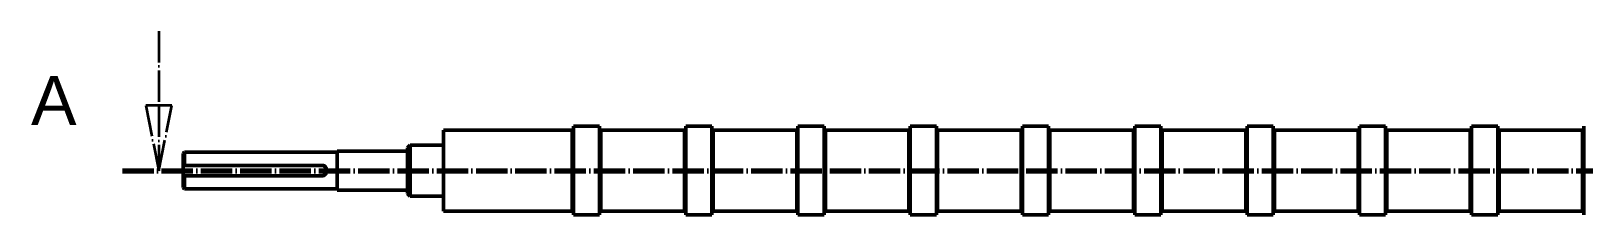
# Model space of a CAD drawing. Header units: millimetres. Extents: x 9918 to 13133, y 6712 to 8883.
# Drawn here: x 9918 to 11108, y 6712 to 6853 of the extents above; entities that cross this region are included whole.
import ezdxf

# ---------------------------------------------------------------- set-up
doc = ezdxf.new("R2010")
doc.units = ezdxf.units.MM
doc.linetypes.add('ACAD_ISO04W100', pattern=[30, 24, -3, 0, -3])
doc.linetypes.add('JIS_09_15', pattern=[18.9, 15, -0.9, 0.6, -0.9, 0.6, -0.9])
doc.layers.add('切断線', color=3, linetype='JIS_09_15', lineweight=70)
doc.layers.add('外形線', color=7, linetype='Continuous', lineweight=50)
doc.styles.add('Text Style14', font='ARIAL.TTF')

# ---------------------------------------------------------------- blocks, each defined once
blk = doc.blocks.new('A-A')
at = {"layer": '切断線', "linetype": 'ACAD_ISO04W100', "lineweight": 35}
for p, q in [((27.9, 107), (27.9, 50)), ((17.9, 50), (27.9, 0)), ((37.9, 50), (17.9, 50)), ((27.9, 50), (27.9, 0)), ((27.9, 0), (37.9, 50))]:
    blk.add_line(p, q, dxfattribs=at)
at = {"layer": '切断線', "linetype": 'ACAD_ISO04W100', "lineweight": 70}
blk.add_line((0, 0), (3074.5, 0), dxfattribs=at)
at = {"layer": '切断線', "linetype": 'ACAD_ISO04W100', "lineweight": 35}
blk.add_lwpolyline([(17.9, 50), (27.9, 0), (37.9, 50), (17.9, 50)], dxfattribs=at)
at = {"layer": '切断線'}
blk.add_solid([(17.9, 50), (27.9, 0), (37.9, 50), (17.9, 50)], dxfattribs=at)

msp = doc.modelspace()

# ---------------------------------------------------------------- linework, layer by layer
at = {"layer": '外形線'}
for p, q in [((10333.9, 6780.3), (10333.9, 6712.3)), ((10353.9, 6780.3), (10333.9, 6780.3)), ((10353.9, 6780.3), (10353.9, 6712.3)), ((10419.9, 6780.3), (10419.9, 6712.3)), ((10439.9, 6780.3), (10419.9, 6780.3)), ((10439.9, 6780.3), (10439.9, 6712.3)), ((10505.9, 6780.3), (10505.9, 6712.3)), ((10525.9, 6780.3), (10505.9, 6780.3)), ((10525.9, 6780.3), (10525.9, 6712.3)), ((10591.9, 6780.3), (10591.9, 6712.3)), ((10611.9, 6780.3), (10591.9, 6780.3)), ((10611.9, 6780.3), (10611.9, 6712.3)), ((10677.9, 6780.3), (10677.9, 6712.3)), ((10697.9, 6780.3), (10677.9, 6780.3)), ((10697.9, 6780.3), (10697.9, 6712.3)), ((10763.9, 6780.3), (10763.9, 6712.3)), ((10783.9, 6780.3), (10763.9, 6780.3)), ((10783.9, 6780.3), (10783.9, 6712.3)), ((10849.9, 6780.3), (10849.9, 6712.3)), ((10869.9, 6780.3), (10849.9, 6780.3)), ((10869.9, 6780.3), (10869.9, 6712.3)), ((10935.9, 6780.3), (10935.9, 6712.3)), ((10955.9, 6780.3), (10935.9, 6780.3)), ((10955.9, 6780.3), (10955.9, 6712.3)), ((11021.9, 6780.3), (11021.9, 6712.3)), ((11041.9, 6780.3), (11021.9, 6780.3)), ((11041.9, 6780.3), (11041.9, 6712.3)), ((11107.9, 6780.3), (11107.9, 6712.3)), ((10234.4, 6746.3), (10234.4, 6777.3)), ((10332.9, 6777.3), (10234.4, 6777.3)), ((10332.9, 6715.3), (10332.9, 6777.3)), ((10354.9, 6777.3), (10354.9, 6715.3)), ((10418.9, 6777.3), (10354.9, 6777.3)), ((10418.9, 6715.3), (10418.9, 6777.3)), ((10440.9, 6777.3), (10440.9, 6715.3)), ((10504.9, 6777.3), (10440.9, 6777.3)), ((10504.9, 6715.3), (10504.9, 6777.3)), ((10526.9, 6777.3), (10526.9, 6715.3)), ((10590.9, 6777.3), (10526.9, 6777.3)), ((10590.9, 6715.3), (10590.9, 6777.3)), ((10612.9, 6777.3), (10612.9, 6715.3)), ((10676.9, 6777.3), (10612.9, 6777.3)), ((10676.9, 6715.3), (10676.9, 6777.3)), ((10698.9, 6777.3), (10698.9, 6715.3)), ((10762.9, 6777.3), (10698.9, 6777.3)), ((10762.9, 6715.3), (10762.9, 6777.3)), ((10784.9, 6777.3), (10784.9, 6715.3)), ((10848.9, 6777.3), (10784.9, 6777.3)), ((10848.9, 6715.3), (10848.9, 6777.3)), ((10870.9, 6777.3), (10870.9, 6715.3)), ((10934.9, 6777.3), (10870.9, 6777.3)), ((10934.9, 6715.3), (10934.9, 6777.3)), ((10956.9, 6777.3), (10956.9, 6715.3)), ((11020.9, 6777.3), (10956.9, 6777.3)), ((11020.9, 6715.3), (11020.9, 6777.3)), ((11042.9, 6777.3), (11042.9, 6715.3)), ((11106.9, 6777.3), (11042.9, 6777.3)), ((11106.9, 6715.3), (11106.9, 6777.3)), ((10034.9, 6759.3), (10035.9, 6760.3)), ((10034.9, 6750.3), (10034.9, 6759.3)), ((10035.9, 6760.3), (10035.9, 6750.3)), ((10035.9, 6760.3), (10152.9, 6760.3)), ((10152.9, 6731.3), (10152.9, 6761.3)), ((10206.9, 6761.3), (10152.9, 6761.3)), ((10206.9, 6763.8), (10208.9, 6765.8)), ((10206.9, 6728.8), (10206.9, 6763.8)), ((10208.9, 6765.8), (10208.9, 6726.8)), ((10234.4, 6765.8), (10208.9, 6765.8)), ((10034.9, 6742.3), (10034.9, 6750.3)), ((10035.9, 6750.3), (10141.9, 6750.3)), ((10234.4, 6715.3), (10234.4, 6746.3)), ((10034.9, 6733.3), (10034.9, 6742.3)), ((10034.9, 6733.3), (10035.9, 6732.3)), ((10035.9, 6742.3), (10035.9, 6732.3)), ((10141.9, 6742.3), (10035.9, 6742.3)), ((10035.9, 6732.3), (10152.9, 6732.3)), ((10206.9, 6731.3), (10152.9, 6731.3)), ((10206.9, 6728.8), (10208.9, 6726.8)), ((10234.4, 6726.8), (10208.9, 6726.8)), ((10332.9, 6715.3), (10234.4, 6715.3)), ((10353.9, 6712.3), (10333.9, 6712.3)), ((10418.9, 6715.3), (10354.9, 6715.3)), ((10439.9, 6712.3), (10419.9, 6712.3)), ((10504.9, 6715.3), (10440.9, 6715.3)), ((10525.9, 6712.3), (10505.9, 6712.3)), ((10590.9, 6715.3), (10526.9, 6715.3)), ((10611.9, 6712.3), (10591.9, 6712.3)), ((10676.9, 6715.3), (10612.9, 6715.3)), ((10697.9, 6712.3), (10677.9, 6712.3)), ((10762.9, 6715.3), (10698.9, 6715.3)), ((10783.9, 6712.3), (10763.9, 6712.3)), ((10848.9, 6715.3), (10784.9, 6715.3)), ((10869.9, 6712.3), (10849.9, 6712.3)), ((10934.9, 6715.3), (10870.9, 6715.3)), ((10955.9, 6712.3), (10935.9, 6712.3)), ((11020.9, 6715.3), (10956.9, 6715.3)), ((11041.9, 6712.3), (11021.9, 6712.3)), ((11106.9, 6715.3), (11042.9, 6715.3))]:
    msp.add_line(p, q, dxfattribs=at).dxf.unprotected_set("ltscale", 0)
for points in [[(10034.9, 6750.3), (10035, 6750.3), (10035, 6750.3), (10035.1, 6750.3), (10035.1, 6750.3), (10035.1, 6750.3), (10035.2, 6750.3), (10035.2, 6750.3), (10035.3, 6750.3), (10035.3, 6750.3), (10035.3, 6750.3), (10035.4, 6750.3), (10035.4, 6750.3), (10035.5, 6750.3), (10035.5, 6750.3), (10035.6, 6750.3), (10035.6, 6750.3), (10035.6, 6750.3), (10035.7, 6750.3), (10035.7, 6750.3), (10035.8, 6750.3), (10035.8, 6750.3), (10035.9, 6750.3), (10035.9, 6750.3), (10035.9, 6750.3)], [(10141.9, 6750.3), (10142.2, 6750.2), (10142.4, 6750.2), (10142.6, 6750.1), (10142.8, 6750), (10143, 6749.9), (10143.2, 6749.7), (10143.3, 6749.6), (10143.5, 6749.5), (10143.7, 6749.3), (10143.8, 6749.2), (10144, 6749), (10144.1, 6748.8), (10144.2, 6748.6), (10144.3, 6748.5), (10144.5, 6748.3), (10144.6, 6748.1), (10144.6, 6747.8), (10144.7, 6747.6), (10144.8, 6747.4), (10144.8, 6747.2), (10144.9, 6747), (10144.9, 6746.8), (10144.9, 6746.5), (10144.9, 6746.3)], [(10144.9, 6746.3), (10144.9, 6746.1), (10144.9, 6745.9), (10144.9, 6745.7), (10144.8, 6745.4), (10144.8, 6745.2), (10144.7, 6745), (10144.6, 6744.8), (10144.6, 6744.6), (10144.5, 6744.4), (10144.3, 6744.2), (10144.2, 6744), (10144.1, 6743.8), (10144, 6743.6), (10143.8, 6743.5), (10143.7, 6743.3), (10143.5, 6743.2), (10143.3, 6743), (10143.2, 6742.9), (10143, 6742.8), (10142.8, 6742.7), (10142.6, 6742.6), (10142.4, 6742.5), (10142.2, 6742.4), (10141.9, 6742.3)], [(10035.9, 6742.3), (10035.9, 6742.3), (10035.9, 6742.3), (10035.8, 6742.3), (10035.8, 6742.3), (10035.7, 6742.3), (10035.7, 6742.3), (10035.6, 6742.3), (10035.6, 6742.3), (10035.6, 6742.3), (10035.5, 6742.3), (10035.5, 6742.3), (10035.4, 6742.3), (10035.4, 6742.3), (10035.3, 6742.3), (10035.3, 6742.3), (10035.3, 6742.3), (10035.2, 6742.3), (10035.2, 6742.3), (10035.1, 6742.3), (10035.1, 6742.3), (10035.1, 6742.3), (10035, 6742.3), (10035, 6742.3), (10034.9, 6742.3)]]:
    msp.add_lwpolyline(points, dxfattribs=at).dxf.unprotected_set("ltscale", 0)
for centre, start, end in [((10332.9, 6778.3), 270, 0), ((10354.9, 6778.3), 180, 270), ((10418.9, 6778.3), 270, 0), ((10440.9, 6778.3), 180, 270), ((10504.9, 6778.3), 270, 0), ((10526.9, 6778.3), 180, 270), ((10590.9, 6778.3), 270, 0), ((10612.9, 6778.3), 180, 270), ((10676.9, 6778.3), 270, 0), ((10698.9, 6778.3), 180, 270), ((10762.9, 6778.3), 270, 0), ((10784.9, 6778.3), 180, 270), ((10848.9, 6778.3), 270, 0), ((10870.9, 6778.3), 180, 270), ((10934.9, 6778.3), 270, 0), ((10956.9, 6778.3), 180, 270), ((11020.9, 6778.3), 270, 0), ((11042.9, 6778.3), 180, 270), ((11106.9, 6778.3), 270, 0), ((10354.9, 6714.3), 90, 180), ((10418.9, 6714.3), 0, 90), ((10440.9, 6714.3), 90, 180), ((10504.9, 6714.3), 0, 90), ((10526.9, 6714.3), 90, 180), ((10590.9, 6714.3), 0, 90), ((10612.9, 6714.3), 90, 180), ((10676.9, 6714.3), 0, 90), ((10698.9, 6714.3), 90, 180), ((10762.9, 6714.3), 0, 90), ((10784.9, 6714.3), 90, 180), ((10848.9, 6714.3), 0, 90), ((10870.9, 6714.3), 90, 180), ((10934.9, 6714.3), 0, 90), ((10956.9, 6714.3), 90, 180), ((11020.9, 6714.3), 0, 90), ((11042.9, 6714.3), 90, 180), ((11106.9, 6714.3), 0, 90)]:
    msp.add_arc(centre, 1, start, end, dxfattribs=at).dxf.unprotected_set("ltscale", 0)

# ---------------------------------------------------------------- block references
msp.add_blockref('A-A', (9988.4, 6746.2))

# ---------------------------------------------------------------- texts
at = {"layer": '切断線', "style": 'Text Style14'}
msp.add_text('A', height=37.5, dxfattribs=at).set_placement((9918.4, 6781.2))

doc.saveas('drawing.dxf')
